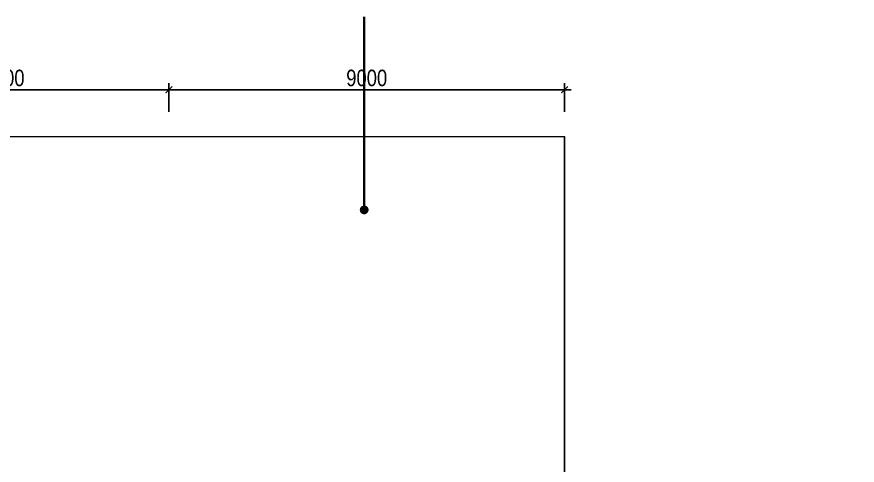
# Model space of a CAD drawing. Header units: millimetres. Extents: x 43 to 292031, y -97961 to -169.
# Drawn here: x 37180 to 56298, y -52873 to -42679 of the extents above; entities that cross this region are included whole.
import ezdxf

# ---------------------------------------------------------------- set-up
doc = ezdxf.new("R2010")
doc.units = ezdxf.units.MM
doc.layers.get('0').update_dxf_attribs({"color": 231})
doc.layers.get('DefPoints').update_dxf_attribs({"color": 191})
doc.layers.add('A-SHBD', color=7, linetype='Continuous', lineweight=35)
doc.layers.add('MDI-BAO', color=1, linetype='Continuous')
doc.styles.add('250602-MB CO CAU CĂN HO X1-3A-1$0$style1', font='arial.ttf')
doc.styles.add('VTK_Arial', font='arial.ttf', dxfattribs={"width": 0.8})
doc.dimstyles.new('250602-MB CO CAU CĂN HO X1-3A-1$0$Dim_50', dxfattribs={"dimscale": 50, "dimtxt": 2, "dimasz": 1.5, "dimexe": 1, "dimexo": 0, "dimgap": 1, "dimtad": 1, "dimdec": 0, "dimlfac": -1, "dimzin": 12, "dimdsep": 46, "dimtxsty": '250602-MB CO CAU CĂN HO X1-3A-1$0$style1', "dimblk1": '250602-MB CO CAU CĂN HO X1-3A-1$0$_ARCHTICK', "dimblk2": '250602-MB CO CAU CĂN HO X1-3A-1$0$_ARCHTICK', "dimsah": 1, "dimcen": 1.5, "dimdle": 1.5, "dimclrd": 256, "dimclre": 256, "dimclrt": 2, "dimadec": 1, "dimazin": 3, "dimtm": 1e-09, "dimtfac": 0.416667, "dimtdec": 0, "dimtix": 1, "dimtmove": 2, "dimatfit": 3, "dimfxl": 7, "dimfxlon": 1, "dimtolj": 1, "dimtzin": 0, "dimlwd": -1, "dimlwe": -1, "dimarcsym": 1})
doc.dimstyles.new('A-2.5-DIM100', dxfattribs={"dimscale": 150, "dimtxt": 2.5, "dimasz": 1, "dimexe": 1, "dimexo": 0, "dimgap": 0.5, "dimtad": 1, "dimdec": 0, "dimzin": 12, "dimdsep": 46, "dimtxsty": 'VTK_Arial', "dimblk": 'ARCHTICK', "dimcen": 0, "dimdle": 1, "dimclrd": 256, "dimclre": 256, "dimclrt": 7, "dimadec": 1, "dimazin": 3, "dimtfac": 1, "dimtdec": 0, "dimtmove": 0, "dimatfit": 2, "dimfxl": 20, "dimtolj": 1, "dimtzin": 0, "dimlwd": -1, "dimlwe": -1, "dimarcsym": 0})

# ---------------------------------------------------------------- blocks, each defined once
blk = doc.blocks.new('_ArchTick')
at = {"color": 0, "linetype": 'ByBlock', "const_width": 0.15}
blk.add_lwpolyline([(-0.5, -0.5), (0.5, 0.5)], dxfattribs=at)
blk = doc.blocks.new('*D53')
at = {"transparency": 16777216}
for p, q in [((32990, -44338), (40790, -44338)), ((33140, -44837), (33140, -44188)), ((40640, -44837), (40640, -44188))]:
    blk.add_line(p, q, dxfattribs=at)
at = {"layer": 'DefPoints', "color": 0, "transparency": 16777216}
for p in [(40640, -44338), (33140, -44837, 0), (40640, -44837, 0)]:
    blk.add_point(p, dxfattribs=at)
at = {"transparency": 16777216, "xscale": 150, "yscale": 150, "zscale": 150, "rotation": 180}
blk.add_blockref('_ArchTick', (33140, -44338), dxfattribs=at)
at = {"transparency": 16777216, "xscale": 150, "yscale": 150, "zscale": 150}
blk.add_blockref('_ArchTick', (40640, -44338), dxfattribs=at)
at = {"color": 7, "transparency": 16777216, "insert": (36890, -44071), "char_height": 375, "attachment_point": 5, "style": 'VTK_Arial'}
blk.add_mtext('\\A1;7500', dxfattribs=at)
blk = doc.blocks.new('*D54')
at = {"transparency": 16777216}
for p, q in [((40490, -44338), (49790, -44338)), ((40640, -44837), (40640, -44188)), ((49640, -44837), (49640, -44188))]:
    blk.add_line(p, q, dxfattribs=at)
at = {"layer": 'DefPoints', "color": 0, "transparency": 16777216}
for p in [(49640, -44338), (40640, -44837, 0), (49640, -44837, 0)]:
    blk.add_point(p, dxfattribs=at)
at = {"transparency": 16777216, "xscale": 150, "yscale": 150, "zscale": 150, "rotation": 180}
blk.add_blockref('_ArchTick', (40640, -44338), dxfattribs=at)
at = {"transparency": 16777216, "xscale": 150, "yscale": 150, "zscale": 150}
blk.add_blockref('_ArchTick', (49640, -44338), dxfattribs=at)
at = {"color": 7, "transparency": 16777216, "insert": (45140, -44071), "char_height": 375, "attachment_point": 5, "style": 'VTK_Arial'}
blk.add_mtext('\\A1;9000', dxfattribs=at)
blk = doc.blocks.new('250602-MB CO CAU CĂN HO X1-3A-1$0$_ARCHTICK')
at = {"color": 0, "linetype": 'ByBlock', "const_width": 0.15}
blk.add_lwpolyline([(-0.5, -0.5), (0.5, 0.5)], dxfattribs=at)

msp = doc.modelspace()

# ---------------------------------------------------------------- linework, layer by layer
at = {"layer": 'MDI-BAO', "elevation": 0}
msp.add_lwpolyline([(81624.4, -55704), (46507.8, -55704), (46507.8, -53904), (49640.3, -53904), (49640.3, -45404), (12140.1, -45403.7), (12140.1, -53903.6), (17469.5, -53903.9), (17469.4, -55703.9), (13477.5, -55704.2), (13477.5, -64204.2), (43148.1, -64204.3), (43148.1, -66004.2), (39846.8, -66004), (39846.8, -74504), (88846.8, -74496.9)], dxfattribs=at)

# ---------------------------------------------------------------- dimensions: what is measured, and where the dimension line sits
for base, p1, p2, picture, middle in [((40640.3, -44337.7), (33140.3, -44837.1, 0), (40640.3, -44837.4, 0), '*D53', (36890.3, -44071.2)), ((49640.3, -44337.7), (40640.3, -44837.4, 0), (49640.3, -44837.4, 0), '*D54', (45140.3, -44071.2))]:
    dim = msp.add_linear_dim(base=base, p1=p1, p2=p2, angle=180, dimstyle='A-2.5-DIM100', override={"dimpost": '\\X', "dimtmove": 1})
    dim.commit()
    dim.dimension.update_dxf_attribs({"geometry": picture, "text_midpoint": middle})

# ---------------------------------------------------------------- leaders
at = {"layer": 'A-SHBD'}
msp.add_leader([(45083.1, -47068.6, 0), (45083.1, -42679.2, 0)], dimstyle='250602-MB CO CAU CĂN HO X1-3A-1$0$Dim_50', override={"dimasz": 4, "dimtad": 0, "dimldrblk": 'Dot', "dimtfill": 1}, dxfattribs=at)

doc.saveas('drawing.dxf')
